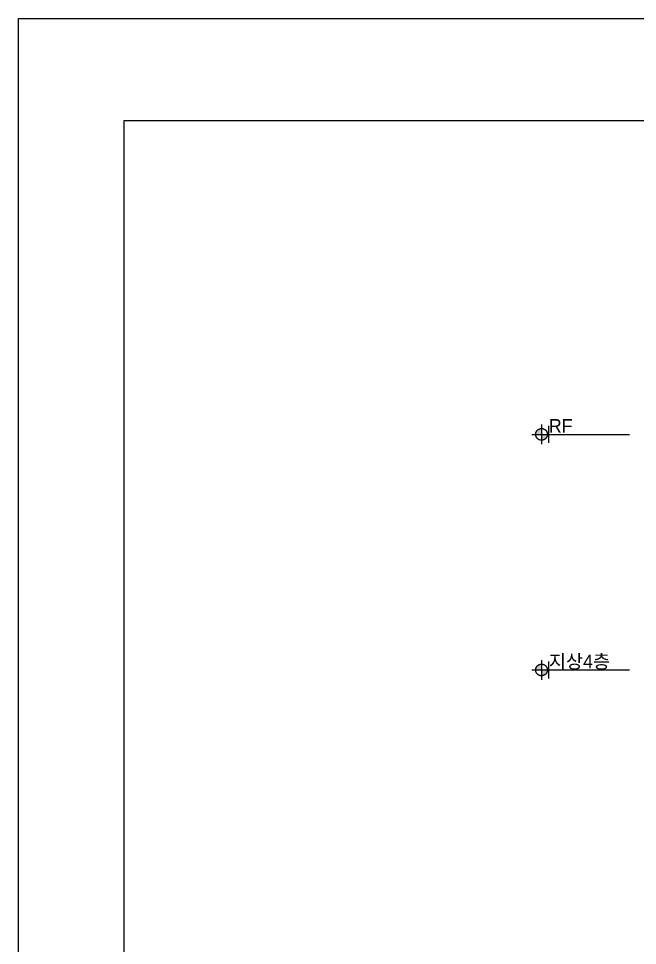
# Model space of a CAD drawing. Header units: millimetres. Extents: x 11948722 to 13111668, y -10771712 to -10232988.
# Drawn here: x 11948722 to 11959616, y -10540801 to -10524474 of the extents above; entities that cross this region are included whole.
import ezdxf
from ezdxf.enums import TextEntityAlignment as Align

# ---------------------------------------------------------------- set-up
doc = ezdxf.new("R2010")
doc.units = ezdxf.units.MM
doc.header["$LTSCALE"] = 150
doc.header["$MEASUREMENT"] = 0
doc.linetypes.add('Xref-계단단면도$0$CEN', pattern=[62, 60, -1, 0, -1])
doc.layers.get('Defpoints').update_dxf_attribs({"color": 117, "linetype": 'CONTINUOUS'})
for name, color, linetype in [('Xref-계단단면도$0$A-TXT-3.0', 3, 'CONTINUOUS'), ('Xref-계단단면도$0$SYM', 7, 'CONTINUOUS'), ('Xref-계단단면도$0$SYM-1', 7, 'CONTINUOUS')]:
    doc.layers.add(name, color=color, linetype=linetype)
doc.styles.add('Xref-계단단면도$0$돋움', font='')
doc.styles.get('Xref-계단단면도$0$돋움').set_extended_font_data('Dotum')

msp = doc.modelspace()

# ---------------------------------------------------------------- hatches: boundary and pattern name
at = {"layer": 'Xref-계단단면도$0$SYM', "linetype": 'Xref-계단단면도$0$CEN'}
h = msp.add_hatch(color=7, dxfattribs=at)
h.paths.add_polyline_path([(11958031.1, -10531798.2), (11957927.9, -10531798.2), (11957927.9, -10531901.4, 0.4142136)])
h.paths.add_polyline_path([(11957927.9, -10531694.9, 0.4142136), (11957824.7, -10531798.2), (11957927.9, -10531798.2)])
h = msp.add_hatch(color=7, dxfattribs=at)
h.paths.add_polyline_path([(11958031.1, -10535948.2), (11957927.9, -10535948.2), (11957927.9, -10536051.4, 0.4142136)])
h.paths.add_polyline_path([(11957927.9, -10535844.9, 0.4142136), (11957824.7, -10535948.2), (11957927.9, -10535948.2)])

# ---------------------------------------------------------------- linework, layer by layer
at = {"layer": 'Defpoints'}
for p, q in [((11958055.9, -10531948.2), (11958055.9, -10531648.2)), ((11958055.9, -10536098.2), (11958055.9, -10535798.2)), ((11958055.9, -10536098.2), (11958055.9, -10535798.2))]:
    msp.add_line(p, q, dxfattribs=at)
at = {"layer": 'Defpoints', "ltscale": 1200}
for points in [[(11948721.9, -10524473.7), (11993271.9, -10524473.7), (11993271.9, -10587473.7), (11948721.9, -10587473.7)], [(11950574.8, -10580798.7), (11991524.8, -10580798.7), (11991524.8, -10526273.7), (11950574.8, -10526273.7)]]:
    msp.add_lwpolyline(points, close=True, dxfattribs=at)
at = {"layer": 'Xref-계단단면도$0$SYM', "color": 7, "linetype": 'Xref-계단단면도$0$CEN'}
for p, q in [((11957927.9, -10531626.1), (11957927.9, -10531970.2)), ((11957755.9, -10531798.2), (11958099.9, -10531798.2)), ((11957927.9, -10535776.1), (11957927.9, -10536120.2)), ((11957755.9, -10535948.2), (11958099.9, -10535948.2))]:
    msp.add_line(p, q, dxfattribs=at)
for centre in [(11957927.9, -10531798.2), (11957927.9, -10535948.2)]:
    msp.add_circle(centre, 103.2, dxfattribs=at)
at = {"layer": 'Xref-계단단면도$0$SYM-1', "color": 7}
for p, q in [((11957755.9, -10531798.2), (11959477.7, -10531798.2)), ((11957755.9, -10535948.2), (11959477.7, -10535948.2))]:
    msp.add_line(p, q, dxfattribs=at)

# ---------------------------------------------------------------- texts
at = {"layer": 'Xref-계단단면도$0$A-TXT-3.0', "style": 'Xref-계단단면도$0$돋움'}
for s, p in [('RF', (11958055.9, -10531648.2)), ('지상4층', (11958055.9, -10535798.2))]:
    msp.add_text(s, height=240, dxfattribs=at).set_placement(p, align=Align.MIDDLE_LEFT)

doc.saveas('drawing.dxf')
